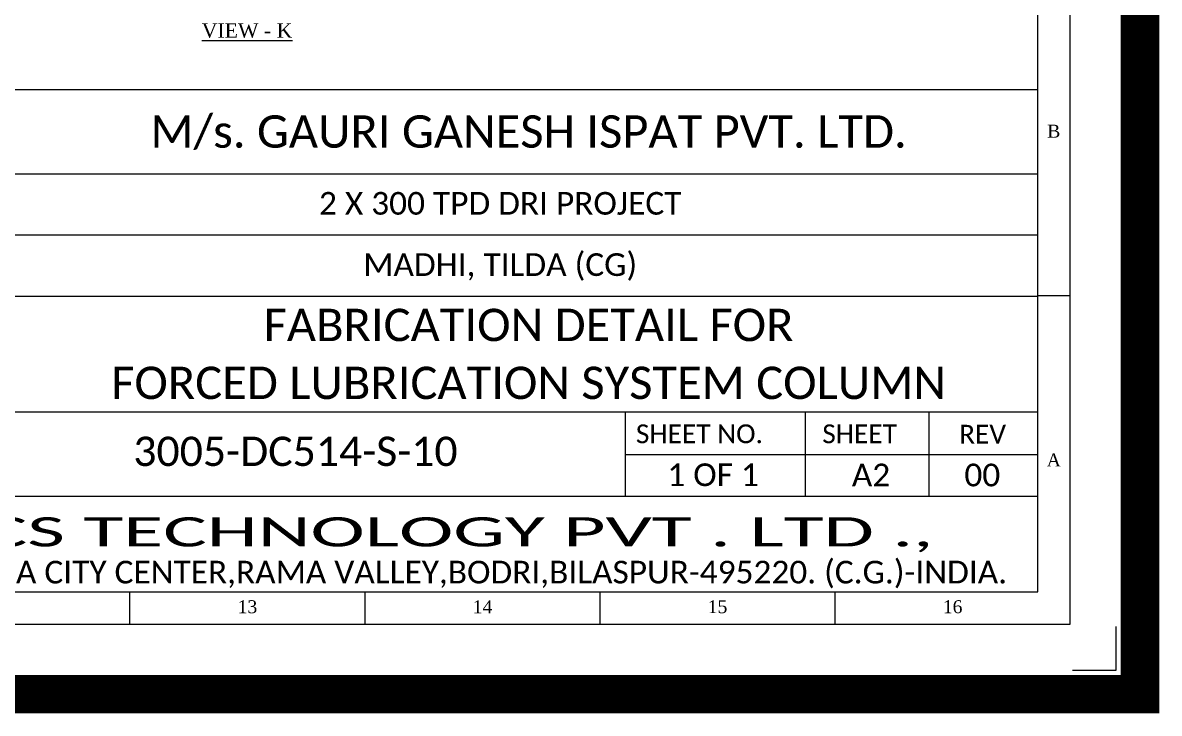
# Model space of a CAD drawing. Header units: millimetres. Extents: x 440906 to 556670, y 99378 to 157816.
# Drawn here: x 533014 to 556670, y 99378 to 113752 of the extents above; entities that cross this region are included whole.
import ezdxf
from ezdxf.enums import TextEntityAlignment as Align

# ---------------------------------------------------------------- set-up
doc = ezdxf.new("R2010")
doc.units = ezdxf.units.MM
for name, color, linetype, lineweight in [('A2 LAND', 7, 'Continuous', 15), ('Dimentions', 1, 'Continuous', 13), ('Text', 1, 'Continuous', 20)]:
    doc.layers.add(name, color=color, linetype=linetype, lineweight=lineweight)
doc.styles.add('BOS', font='BOOKOS.TTF')
doc.styles.add('EICS CALIBRI', font='calibri.ttf')

# ---------------------------------------------------------------- blocks, each defined once
blk = doc.blocks.new('A2-P')
at = {"layer": 'A2 LAND'}
for p, q in [((532836.27, 184283.52), (533055.38, 184283.52)), ((532836.27, 184283.52), (533055.38, 184283.52)), ((532836.27, 184270.5), (533055.38, 184270.5)), ((532836.27, 184261.05), (533055.38, 184261.05)), ((532836.27, 184251.61), (533055.38, 184251.61)), ((532836.27, 184233.76), (533055.38, 184233.76)), ((532888.23, 184233.76), (533051.88, 184233.76)), ((533019.54, 184220.74), (533019.54, 184233.76)), ((533038.58, 184220.74), (533038.58, 184233.76)), ((533019.54, 184220.74), (533019.54, 184232.39))]:
    blk.add_line(p, q, dxfattribs=at)
at = {"layer": 'A2 LAND', "color": 0}
for p, q in [((533055.38, 184251.69), (533060.38, 184251.69)), ((532991.75, 184220.74), (532991.75, 184233.76)), ((532991.75, 184227.18), (533055.38, 184227.18)), ((532836.27, 184220.74), (533055.38, 184220.74)), ((532915.25, 184200.96), (532915.25, 184205.96)), ((532951.53, 184200.96), (532951.53, 184205.96)), ((532987.81, 184200.96), (532987.81, 184205.96)), ((533024.09, 184200.96), (533024.09, 184205.96))]:
    blk.add_line(p, q, dxfattribs=at)
at = {"layer": 'A2 LAND', "color": 1}
for p, q in [((533067.45, 184193.89), (533067.45, 184200.6)), ((533060.73, 184193.89), (533067.45, 184193.89))]:
    blk.add_line(p, q, dxfattribs=at)
at = {"layer": 'A2 LAND', "color": 0}
for points in [[(532479.87, 184200.96), (533060.38, 184200.96), (533060.38, 184606.82), (532479.87, 184606.82)], [(532484.87, 184205.96), (533055.38, 184205.96), (533055.38, 184601.82), (532484.87, 184601.82)]]:
    blk.add_lwpolyline(points, close=True, dxfattribs=at)
at = {"layer": 'A2 LAND', "color": 0, "style": 'BOS'}
for s, p in [('B', (533057.84, 184277.06)), ('A', (533057.84, 184226.32)), ('13', (532933.39, 184203.66)), ('14', (532969.67, 184203.66)), ('15', (533005.95, 184203.66)), ('16', (533042.23, 184203.66))]:
    blk.add_text(s, height=2, dxfattribs=at).set_placement(p, align=Align.MIDDLE)
at = {"layer": 'A2 LAND', "style": 'EICS CALIBRI'}
for s, p in [('SHEET NO.', (532993.34, 184230.35)), ('SHEET', (533022.11, 184230.35))]:
    blk.add_text(s, height=2.904, rotation=0, dxfattribs=at).set_placement(p, align=Align.MIDDLE_LEFT)
blk.add_text('REV', height=2.904, rotation=0, dxfattribs=at).set_placement((533046.85, 184230.29), align=Align.MIDDLE)
at = {"layer": 'A2 LAND', "color": 5, "style": 'EICS CALIBRI'}
blk.add_text('A2', height=3.5, dxfattribs=at).set_placement((533029.63, 184224.02), align=Align.MIDDLE)
at = {"layer": 'A2 LAND', "color": 5, "style": 'EICS CALIBRI', "width": 1.8}
blk.add_text('EICS TECHNOLOGY PVT . LTD .,', height=4.5, rotation=360, dxfattribs=at).set_placement((532961.3, 184214.79), align=Align.MIDDLE)
at = {"layer": 'A2 LAND', "color": 0, "style": 'EICS CALIBRI'}
blk.add_text('B-202, RAMA CITY CENTER,RAMA VALLEY,BODRI,BILASPUR-495220. (C.G.)-INDIA.', height=3.5, rotation=360, dxfattribs=at).set_placement((532960.99, 184208.87), align=Align.MIDDLE)
at = {"layer": 'A2 LAND', "color": 5, "style": 'EICS CALIBRI'}
for tag, height, p in [('CLIENT', 5, (532972.4, 184277.32)), ('PROJECTNAME', 3.5, (532972.4, 184265.93)), ('PROJECTLOCATION', 3.5, (532972.4, 184256.33)), ('DRAWINGNAME1', 5, (532972.25, 184246.62)), ('CODE', 3.5, (532820.7, 184239.3)), ('DRAWINGNAME2', 5, (532972.49, 184238.83)), ('DRAWINGNO1', 3.5, (532940.8, 184227.64)), ('SHNO', 3.5, (533005.25, 184224.03)), ('RV', 3.5, (533046.81, 184224.15)), ('APPD', 3.5, (532745.59, 184211.36))]:
    blk.add_attdef(tag, text='', height=height, dxfattribs=at).set_placement(p, align=Align.MIDDLE)
for tag, p in [('SCALE', (532745.59, 184255.01)), ('DWN', (532745.59, 184244.1)), ('CKD', (532745.59, 184233.19)), ('PRTANT', (532745.6, 184222.28))]:
    blk.add_attdef(tag, text='', height=3.5, dxfattribs=at).set_placement(p, align=Align.MIDDLE_CENTER)

msp = doc.modelspace()

# ---------------------------------------------------------------- linework, layer by layer
at = {"layer": 'Dimentions', "color": 3, "const_width": 800}
msp.add_lwpolyline([(475080.3, 157416.4), (556270.3, 157416.4), (556270.3, 99778.1), (475080.3, 99778.1)], close=True, dxfattribs=at)

# ---------------------------------------------------------------- block references
at = {"layer": 'A2 LAND'}
ref = msp.add_blockref('A2-P', (-71330099.8, -24738863.6), dxfattribs=dict(at, xscale=134.8532359434997, yscale=134.8532359434997, zscale=134.8532359434997))
ref.add_attrib('RV', '00', dxfattribs={"color": 5, "height": 471.99, "style": 'EICS CALIBRI'}).set_placement((552987, 104338.4), align=Align.MIDDLE)
ref.add_attrib('SHNO', '1 OF 1', dxfattribs={"color": 5, "height": 471.99, "style": 'EICS CALIBRI'}).set_placement((547383.1, 104343.6), align=Align.MIDDLE)
ref.add_attrib('DRAWINGNO1', '3005-DC514-S-10', dxfattribs={"color": 5, "height": 611.076, "style": 'EICS CALIBRI'}).set_placement((538691.2, 104830.3), align=Align.MIDDLE_CENTER)
ref.add_attrib('DRAWINGNAME2', 'FORCED LUBRICATION SYSTEM COLUMN', dxfattribs={"color": 5, "height": 674.266, "style": 'EICS CALIBRI'}).set_placement((543543.1, 106255.9), align=Align.MIDDLE)
ref.add_attrib('DRAWINGNAME1', 'FABRICATION DETAIL FOR', dxfattribs={"color": 5, "height": 674.266, "style": 'EICS CALIBRI'}).set_placement((543543.1, 107461.7), align=Align.MIDDLE)
ref.add_attrib('PROJECTLOCATION', 'MADHI, TILDA (CG)', dxfattribs={"color": 5, "height": 471.986, "style": 'EICS CALIBRI'}).set_placement((542952.8, 108699.4), align=Align.MIDDLE)
ref.add_attrib('PROJECTNAME', '2 X 300 TPD DRI PROJECT', dxfattribs={"color": 5, "height": 471.986, "style": 'EICS CALIBRI'}).set_placement((542952.8, 109993.4), align=Align.MIDDLE)
ref.add_attrib('CLIENT', 'M/s. GAURI GANESH ISPAT PVT. LTD.', dxfattribs={"color": 5, "height": 674.266, "style": 'EICS CALIBRI'}).set_placement((543543.1, 111487.7), align=Align.MIDDLE_CENTER)

# ---------------------------------------------------------------- texts
at = {"layer": 'Text', "style": 'BOS'}
msp.add_text('%%UVIEW - K', height=300, dxfattribs=at).set_placement((537683.2, 113740.6), align=Align.TOP_CENTER)

doc.saveas('drawing.dxf')
